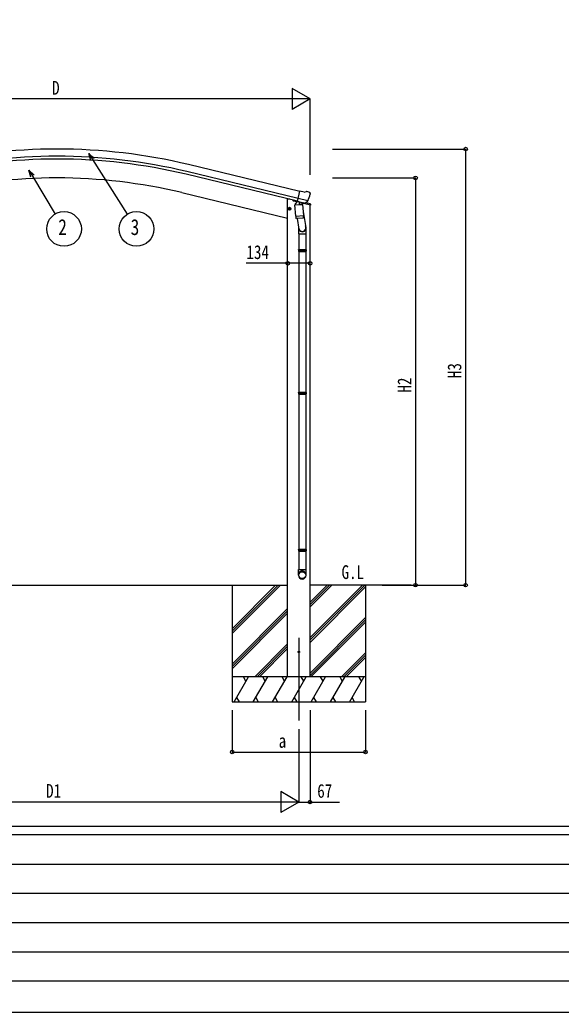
# Model space of a CAD drawing. Units: millimetres, scale not verified. Extents: x -10512 to 10512, y -7425 to 7425.
# Drawn here: x -7389 to -4143, y -7425 to -1477 of the extents above; entities that cross this region are included whole.
import ezdxf
from ezdxf.enums import TextEntityAlignment as Align

# ---------------------------------------------------------------- set-up
doc = ezdxf.new("R2010")
doc.units = ezdxf.units.MM
doc.header["$LTSCALE"] = 40
for name, color, linetype in [('0-2_USER1', 3, 'Continuous'), ('0-3_YKK_12', 2, 'Continuous'), ('0-4_YKK_13', 4, 'Continuous'), ('0-5_YKK_A1', 4, 'Continuous'), ('0-6_YKK_D', 6, 'Continuous'), ('0-7_YKK_ZWAK', 7, 'Continuous')]:
    doc.layers.add(name, color=color, linetype=linetype)
doc.styles.add('ＭＳ ゴシック', font='')
doc.styles.get('ＭＳ ゴシック').set_extended_font_data('MS Gothic')

msp = doc.modelspace()

# ---------------------------------------------------------------- linework, layer by layer
at = {"layer": '0-3_YKK_12'}
msp.add_line((-5715.9, -5180.9), (-5715.9, -5676.19), dxfattribs=at)
at = {"layer": '0-4_YKK_13'}
for p, q in [((-5750.97, -2557.07), (-5750.97, -2559.3)), ((-5662.05, -2561.23), (-5719.55, -2547.43)), ((-5683.05, -2509.61), (-5708.98, -2503.39)), ((-5683.05, -2509.61), (-5669.79, -2506.92)), ((-5655.31, -2510.1), (-5668.49, -2506.94)), ((-5652.21, -2512.35), (-5648.36, -2518.65)), ((-5647.99, -2520.93), (-5648.27, -2522.08)), ((-5762.29, -2611.43), (-5781.74, -2606.76)), ((-5779.31, -2607.34), (-5774.15, -2601.9)), ((-5777.18, -2614.54), (-5779.31, -2607.34)), ((-5774.35, -2618.82), (-5769.68, -2599.37)), ((-5774.15, -2601.9), (-5766.85, -2603.65)), ((-5766.85, -2603.65), (-5764.72, -2610.85)), ((-5727.96, -2568.76), (-5747.13, -2564.16)), ((-5739.12, -2586.79), (-5693.43, -2583.59)), ((-5734.45, -2653.63), (-5739.12, -2586.79)), ((-5724.71, -2565.02), (-5738.02, -2580.34)), ((-5738.02, -2580.34), (-5737.58, -2586.68)), ((-5723.76, -2564.96), (-5724.71, -2565.02)), ((-5720.68, -2567.43), (-5722.21, -2567.06)), ((-5683.98, -2576.24), (-5720.68, -2567.43)), ((-5714.73, -2569.25), (-5713.71, -2583.86)), ((-5686.52, -2578.25), (-5712.33, -2584.68)), ((-5695.21, -2580.41), (-5694.98, -2583.7)), ((-5693.43, -2583.59), (-5688.76, -2650.43)), ((-5681.61, -2576.71), (-5689.13, -2574.91)), ((-5646.41, -2588.34), (-5687.47, -2578.48)), ((-5685.81, -2576.47), (-5685.76, -2577.21)), ((-5682.45, -2576.61), (-5683.98, -2576.24)), ((-5678.9, -2576.14), (-5662.52, -2561.65)), ((-5674.58, -2572.32), (-5648.71, -2578.53)), ((-5646.41, -2581.45), (-5646.41, -2588.34)), ((-5734.45, -2653.63), (-5688.76, -2650.43)), ((-5734.44, -2653.62), (-5733.55, -2666.32)), ((-5689.74, -2665.04), (-5731.44, -2667.95)), ((-5726.01, -2667.57), (-5715.28, -2731.16)), ((-5690.49, -2625.66), (-5674.58, -2721.84)), ((-5687.9, -2662.9), (-5688.77, -2650.43)), ((-5688.3, -2664.26), (-5688.3, -2664.26)), ((-5718.43, -2724.34), (-5718.43, -2759)), ((-5672.43, -2759), (-5672.43, -2724.64)), ((-5718.43, -2759), (-5672.43, -2759)), ((-5716.43, -2759), (-5716.43, -2853)), ((-5674.43, -2759), (-5674.43, -2853)), ((-5718.43, -2855), (-5717.43, -2853)), ((-5717.43, -2853), (-5673.43, -2853)), ((-5672.43, -2855), (-5673.43, -2853)), ((-5718.43, -2855), (-5672.43, -2855)), ((-5718.43, -2855), (-5718.43, -2863)), ((-5718.43, -2863), (-5672.43, -2863)), ((-5718.43, -2863), (-5717.43, -2865)), ((-5717.43, -2865), (-5673.43, -2865)), ((-5716.43, -2865), (-5716.43, -3709.18)), ((-5674.43, -2865), (-5674.43, -3709.18)), ((-5718.43, -3711.18), (-5717.43, -3709.18)), ((-5718.43, -3711.18), (-5672.43, -3711.18)), ((-5718.43, -3711.18), (-5718.43, -3719.18)), ((-5718.43, -3719.18), (-5672.43, -3719.18)), ((-5718.43, -3719.18), (-5717.43, -3721.18)), ((-5717.43, -3709.18), (-5673.43, -3709.18)), ((-5717.43, -3721.18), (-5673.43, -3721.18)), ((-5716.43, -3721.18), (-5716.43, -4649.61)), ((-5674.43, -3721.18), (-5674.43, -4649.61)), ((-5672.43, -3711.18), (-5673.43, -3709.18)), ((-5718.43, -4651.61), (-5717.43, -4649.61)), ((-5718.43, -4651.61), (-5672.43, -4651.61)), ((-5718.43, -4651.61), (-5718.43, -4659.61)), ((-5718.43, -4659.61), (-5672.43, -4659.61)), ((-5718.43, -4659.61), (-5717.43, -4661.61)), ((-5717.43, -4649.61), (-5673.43, -4649.61)), ((-5717.43, -4661.61), (-5673.43, -4661.61)), ((-5716.43, -4661.61), (-5716.43, -4771.61)), ((-5674.43, -4661.61), (-5674.43, -4771.61)), ((-5672.43, -4651.61), (-5673.43, -4649.61)), ((-5718.43, -4805.75), (-5718.43, -4771.61)), ((-5718.43, -4771.61), (-5672.43, -4771.61)), ((-5672.43, -4805.75), (-5672.43, -4771.61))]:
    msp.add_line(p, q, dxfattribs=at)
for points in [[(-5714.41, -2568.84), (-5724.13, -2566.5), (-5708.98, -2503.39)], [(-5764.72, -2610.85), (-5769.88, -2616.29), (-5777.18, -2614.54)], [(-5714.41, -2568.84), (-5714.17, -2568.99), (-5689.41, -2574.93), (-5689.13, -2574.91)], [(-5661.78, -2560.66), (-5662.36, -2561.5), (-5662.52, -2561.65)], [(-5672.43, -2855), (-5672.43, -2863), (-5673.43, -2865)], [(-5672.43, -3711.18), (-5672.43, -3719.18), (-5673.43, -3721.18)], [(-5672.43, -4651.61), (-5672.43, -4659.61), (-5673.43, -4661.61)]]:
    msp.add_lwpolyline(points, dxfattribs=at)
for centre, radius in [((-5772.02, -2609.09), 8.5), ((-5772.02, -2609.09), 7.7), ((-5772.02, -2609.09), 6.5), ((-5715.9, -5265.74), 4.5)]:
    msp.add_circle(centre, radius, dxfattribs=at)
for centre, radius, start, end in [((-5669.19, -2509.86), 3, 76.5, 101.5), ((-5845.08, -2474.83), 202.4, 334.90875, 346.5), ((-5656.48, -2514.96), 5, 31.5, 76.5), ((-5745.97, -2559.3), 5, 180, 256.5), ((-5722.09, -2566.57), 0.5, 221.23754, 256.5), ((-5715.33, -2569.33), 0.604, 7.79405, 79.40158), ((-5712.68, -2583.71), 1.03, 188.03431, 289.96103), ((-5686.76, -2577.28), 1, 284, 4), ((-5685.31, -2576.43), 0.5, 76.5, 184), ((-5682.33, -2576.12), 0.5, 256.5, 291.76246), ((-5649.41, -2581.45), 3, 0, 76.5), ((-5731.58, -2665.96), 2, 190.53157, 274), ((-5689.88, -2663.04), 2, 274, 322.59038), ((-5689.84, -2663.07), 1.95, 322.52234, 4.95983), ((-5702.43, -2724.64), 30, 0, 2.54858)]:
    msp.add_arc(centre, radius, start, end, dxfattribs=at)
for centre, major_axis, ratio, start_param, end_param in [((-5650.91, -2520.21), (1.57, -2.57), 0.99628, 0.7835347, 1.5707963), ((-5680.91, -2573.79), (0.73, -2.92), 0.997631, 5.8041905, 5.8929484), ((-5680.94, -2573.66), (-2.63, 3.16), 0.650902, 2.1145521, 2.1873627), ((-5680.89, -2573.89), (0.73, -2.92), 0.997631, 5.965759, 6.7621801), ((-5695.43, -2724.34), (-23, 0), 0.996195, 6.0000678, 10.0103449), ((-5695.43, -2724.34), (-21, 0), 0.996195, 0.3319459, 3.3482706), ((-5695.43, -4804.01), (23, 0), 0.996195, 6.2831853, 9.424778), ((-5695.43, -4805.75), (23, 0), 0.996195, 6.2831853, 9.424778), ((-5695.43, -4805.75), (0, -23.43), 0.981806, 4.712389, 7.8539816)]:
    msp.add_ellipse(centre, major_axis=major_axis, ratio=ratio, start_param=start_param, end_param=end_param, dxfattribs=at)
msp.add_ellipse((-5695.43, -4805.75), major_axis=(-21, 0), ratio=0.996195, dxfattribs=at)
at = {"layer": '0-5_YKK_A1'}
for p, q in [((-5709.45, -2505.33), (-6377.87, -2344.86)), ((-5723.46, -2563.67), (-6391.88, -2403.2)), ((-5719.53, -2547.31), (-6387.95, -2386.84)), ((-6418.26, -2513.08), (-5782.9, -2665.62)), ((-5782.9, -5415.74), (-5782.9, -2552.47)), ((-5770.14, -2552.47), (-5782.9, -2552.47)), ((-5648.9, -5415.74), (-5648.9, -2587.75)), ((-8547.67, -4865.74), (-5782.9, -4865.74)), ((-6115.9, -5126.71), (-5854.92, -4865.74)), ((-6115.9, -5140.85), (-5840.77, -4865.74)), ((-6115.9, -5155), (-5826.63, -4865.74)), ((-6115.9, -4865.74), (-6115.9, -5565.74)), ((-5042.06, -4865.74), (-5648.9, -4865.74)), ((-5648.9, -5180.21), (-5334.42, -4865.74)), ((-5648.9, -5194.35), (-5320.27, -4865.74)), ((-5648.9, -4996.37), (-5518.26, -4865.74)), ((-5648.9, -4982.22), (-5532.41, -4865.74)), ((-5648.9, -4968.08), (-5546.55, -4865.74)), ((-5648.9, -5208.5), (-5315.9, -4875.5)), ((-5315.9, -4865.74), (-5315.9, -5565.74)), ((-6115.9, -5338.84), (-5782.9, -5005.85)), ((-6115.9, -5352.99), (-5782.9, -5019.99)), ((-6115.9, -5367.13), (-5782.9, -5034.13)), ((-5648.9, -5392.34), (-5315.9, -5059.35)), ((-5648.9, -5406.49), (-5315.9, -5073.49)), ((-5644, -5415.74), (-5315.9, -5087.63)), ((-5980.65, -5415.74), (-5782.9, -5217.98)), ((-5965.9, -5415.12), (-5782.9, -5232.12)), ((-5952.37, -5415.74), (-5782.9, -5246.26)), ((-5460.15, -5415.74), (-5315.9, -5271.48)), ((-5446.01, -5415.74), (-5315.9, -5285.62)), ((-5431.87, -5415.74), (-5315.9, -5299.76)), ((-5315.9, -5415.74), (-6115.9, -5415.74)), ((-6104.35, -5565.74), (-6017.75, -5415.74)), ((-6032.75, -5441.72), (-6047.75, -5415.74)), ((-5988.88, -5565.74), (-5902.28, -5415.74)), ((-5917.28, -5441.72), (-5932.28, -5415.74)), ((-5873.41, -5565.74), (-5786.81, -5415.74)), ((-5801.81, -5441.72), (-5816.81, -5415.74)), ((-5757.94, -5565.74), (-5671.34, -5415.74)), ((-5686.34, -5441.72), (-5701.34, -5415.73)), ((-5642.47, -5565.74), (-5555.87, -5415.74)), ((-5570.87, -5441.72), (-5585.87, -5415.74)), ((-5527, -5565.74), (-5440.9, -5416.6)), ((-5470.4, -5415.74), (-5455.4, -5441.72)), ((-5412.03, -5566.6), (-5325.92, -5417.47)), ((-5355.43, -5416.6), (-5340.43, -5442.58)), ((-6115.9, -5565.74), (-5315.9, -5565.74)), ((-6089.35, -5539.76), (-6074.35, -5565.73)), ((-5973.88, -5539.76), (-5958.88, -5565.73)), ((-5858.41, -5539.75), (-5843.41, -5565.74)), ((-5742.94, -5539.76), (-5727.94, -5565.74)), ((-5627.47, -5539.76), (-5612.47, -5565.74)), ((-5512, -5539.76), (-5497, -5565.74)), ((-5397.03, -5540.62), (-5382.03, -5566.6))]:
    msp.add_line(p, q, dxfattribs=at)
for radius in [3373, 3329.83, 3313, 3200]:
    msp.add_arc((-7165.28, -5624.66), radius, 76.5, 103.5, dxfattribs=at)
at = {"layer": '0-6_YKK_D'}
for p, q in [((-5648.4, -1951.66), (-5756.65, -1889.16)), ((-5756.65, -1889.16), (-5756.65, -2014.16)), ((-5773.4, -1951.66), (-8557.17, -1951.66)), ((-5648.4, -1951.66), (-5864.9, -1951.66)), ((-5648.4, -1951.66), (-5756.65, -2014.16)), ((-5648.4, -2405.89), (-5648.4, -1950.66)), ((-5513.62, -2251.66), (-4714.9, -2251.66)), ((-4715.9, -2251.66), (-4715.9, -4865.74)), ((-5514.62, -2424.66), (-5014.9, -2424.66)), ((-5015.9, -2424.66), (-5015.9, -4865.74)), ((-5216.11, -4865.74), (-5014.9, -4865.74)), ((-5216.11, -4865.74), (-4714.9, -4865.74)), ((-6115.9, -5615.74), (-6115.9, -5866.74)), ((-5648.9, -5615.74), (-5648.9, -6166.74)), ((-5315.9, -5615.74), (-5315.9, -5866.74)), ((-5715.9, -5727.99), (-5715.9, -6166.74)), ((-5715.9, -5727.99), (-5715.9, -6166.74)), ((-6115.9, -5865.74), (-5315.9, -5865.74)), ((-5715.9, -6165.74), (-5824.15, -6103.24)), ((-5824.15, -6103.24), (-5824.15, -6228.24)), ((-5840.9, -6165.74), (-8489.67, -6165.74)), ((-5715.9, -6165.74), (-5932.4, -6165.74)), ((-5715.9, -6165.74), (-5824.15, -6228.24))]:
    msp.add_line(p, q, dxfattribs=at)
for points in [[(-6962.63, -2320.96), (-6975.74, -2278.96), (-6943.39, -2308.78)], [(-6975.74, -2278.96), (-6953.01, -2314.87), (-6745.35, -2642.87)], [(-7322.01, -2420.67), (-7333.98, -2378.33), (-7302.44, -2409.01)], [(-7333.98, -2378.33), (-7312.23, -2414.84), (-7177.23, -2641.4)], [(-5648.4, -2936.56), (-5782.4, -2936.56), (-6030.9, -2936.56)], [(-5715.9, -6165.74), (-5648.9, -6165.74), (-5472.4, -6165.74)]]:
    msp.add_lwpolyline(points, dxfattribs=at)
for centre, radius in [((-4715.9, -2251.66), 10.62), ((-5015.9, -2424.66), 10.62), ((-7123.99, -2730.74), 104), ((-6689.72, -2730.74), 104), ((-5782.4, -2936.56), 10.62), ((-5648.4, -2936.56), 10.62), ((-5015.9, -4865.74), 10.62), ((-4715.9, -4865.74), 10.62), ((-6115.9, -5865.74), 10.62), ((-5315.9, -5865.74), 10.62), ((-5648.9, -6165.74), 10.62)]:
    msp.add_circle(centre, radius, dxfattribs=at)
at = {"layer": '0-7_YKK_ZWAK'}
for p, q in [((9737.55, -6312.5), (-9762.45, -6312.5)), ((-3262.45, -6362.5), (-9762.45, -6362.5)), ((-9656.2, -6537.5), (-3387.45, -6537.5)), ((-9656.2, -6712.5), (-3387.45, -6712.5)), ((-9656.2, -6887.5), (-3387.45, -6887.5)), ((-9656.2, -7062.5), (-3387.45, -7062.5)), ((-9762.45, -7237.5), (-3262.45, -7237.5))]:
    msp.add_line(p, q, dxfattribs=at)
msp.add_lwpolyline([(-10512.5, -7425), (10512.5, -7425), (10512.5, 7425), (-10512.5, 7425)], close=True, dxfattribs=at)

# ---------------------------------------------------------------- texts
at = {"layer": '0-2_USER1', "style": 'ＭＳ ゴシック', "width": 0.8}
msp.add_text('G.L', height=82.48, dxfattribs=at).set_placement((-5459.5, -4853.5), align=Align.BOTTOM_LEFT)
at = {"layer": '0-6_YKK_D', "style": 'ＭＳ ゴシック', "width": 0.8}
for s, height, p in [('D', 82.48, (-7195.28, -1950.66)), ('2', 95.31, (-7158.66, -2795.74)), ('3', 95.31, (-6724.39, -2795.74)), ('134', 82.48, (-6029.9, -2935.56)), ('a', 82.48, (-5836.85, -5864.74)), ('D1', 82.48, (-7231.28, -6164.74)), ('67', 82.48, (-5605.4, -6164.74))]:
    msp.add_text(s, height=height, dxfattribs=at).set_placement(p, align=Align.BOTTOM_LEFT)
for s, p in [('H3', (-4716.9, -3624.7)), ('H2', (-5016.9, -3711.2))]:
    msp.add_text(s, height=82.48, rotation=90, dxfattribs=at).set_placement(p, align=Align.BOTTOM_LEFT)

doc.saveas('drawing.dxf')
